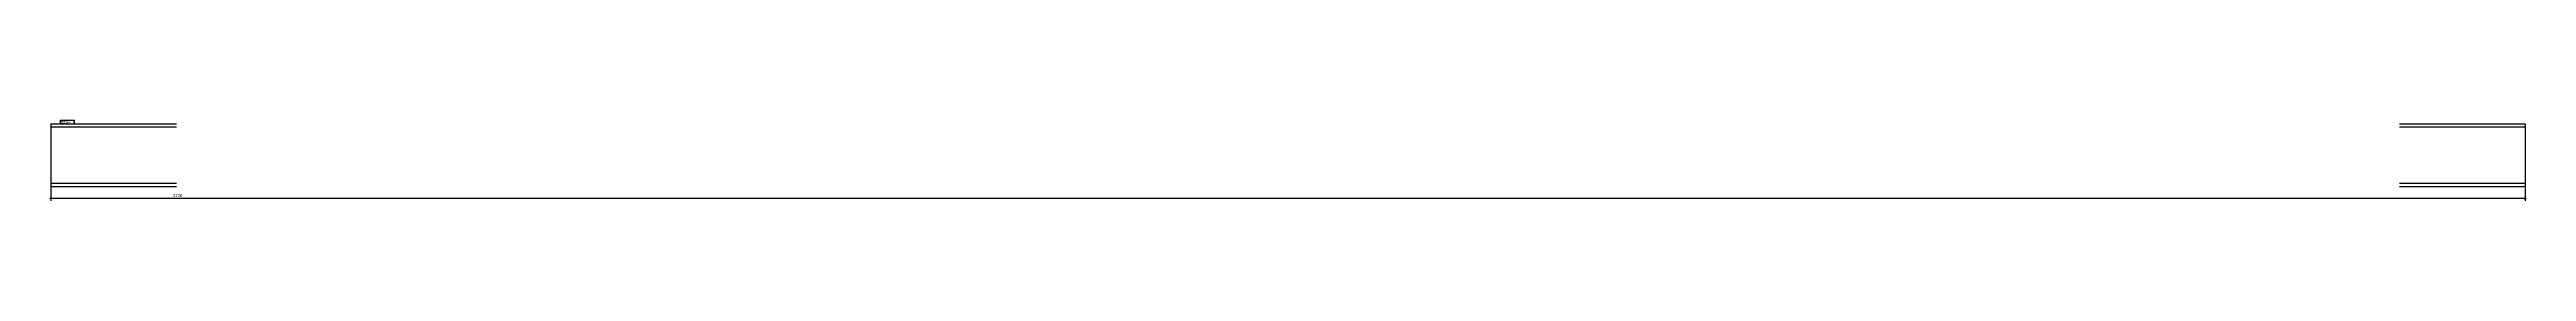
# Model space of a CAD drawing. Header units: millimetres. Extents: x 4 to 4729, y 4 to 159.
import ezdxf

# ---------------------------------------------------------------- set-up
doc = ezdxf.new("R2010")
doc.units = ezdxf.units.MM
for name, color, linetype in [('MÅLSÆTNING', 7, 'Continuous'), ('STÅL', 7, 'Continuous'), ('TEKST', 7, 'Continuous')]:
    doc.layers.add(name, color=color, linetype=linetype)
doc.styles.add('Arial Narrow', font='ARIALN.TTF', dxfattribs={"height": 0.2})

msp = doc.modelspace()

# ---------------------------------------------------------------- linework, layer by layer
at = {"layer": 'MÅLSÆTNING', "color": 7, "linetype": 'Continuous'}
for p, q in [((9, 10.2), (4.5, 8.4)), ((6.8, 30), (6.8, 4.5)), ((6.8, 9.3), (4726.8, 9.3)), ((4724.5, 8.4), (4729, 10.2)), ((4726.8, 30), (4726.8, 4.5))]:
    msp.add_line(p, q, dxfattribs=at)
at = {"layer": 'STÅL', "color": 2, "linetype": 'Continuous'}
for p, q in [((6.8, 151.5), (6.8, 44.8)), ((6.8, 151.5), (246.8, 151.5)), ((246.8, 145.2), (6.8, 145.2)), ((4486.8, 151.5), (4726.8, 151.5)), ((4726.8, 145.2), (4486.8, 145.2)), ((4726.8, 151.5), (4726.8, 44.8)), ((6.8, 44.8), (6.8, 31.5)), ((246.8, 37.8), (6.8, 37.8)), ((246.8, 31.5), (6.8, 31.5)), ((4726.8, 37.8), (4486.8, 37.8)), ((4726.8, 31.5), (4486.8, 31.5)), ((4726.8, 44.8), (4726.8, 31.5))]:
    msp.add_line(p, q, dxfattribs=at)

# ---------------------------------------------------------------- next in the draw order: wipeouts: each hides what was drawn before it
at = {"color": 0}
for points, layer in [([(4494.5, 10.4), (4494.5, 18.8), (239, 18.8), (239, 10.4)], 'MÅLSÆTNING'), ([(35.8, 152.6), (35.8, 157.8), (26.3, 157.8), (26.3, 152.6)], 'TEKST')]:
    msp.add_wipeout(points, dxfattribs=at).dxf.layer = layer

# ---------------------------------------------------------------- next in the draw order: texts
at = {"layer": 'MÅLSÆTNING', "color": 3, "style": 'Arial Narrow'}
msp.add_text('4720', height=5.73, dxfattribs=at).set_placement((240.2, 11.6))

# ---------------------------------------------------------------- next in the draw order: wipeouts: each hides what was drawn before it
at = {"color": 0}
msp.add_wipeout([(35.8, 152.6), (35.8, 157.8), (26.3, 157.8), (26.3, 152.6)], dxfattribs=at).dxf.layer = 'TEKST'

# ---------------------------------------------------------------- next in the draw order: wipeouts: each hides what was drawn before it
msp.add_wipeout([(50.9, 152.6), (50.9, 156.3), (37.4, 156.3), (37.4, 152.6)], dxfattribs=at).dxf.layer = 'TEKST'

# ---------------------------------------------------------------- next in the draw order: wipeouts: each hides what was drawn before it
msp.add_wipeout([(50.9, 152.6), (50.9, 156.3), (37.4, 156.3), (37.4, 152.6)], dxfattribs=at).dxf.layer = 'TEKST'

# ---------------------------------------------------------------- next in the draw order: linework, layer by layer
at = {"layer": 'TEKST', "color": 7, "linetype": 'Continuous'}
for p, q in [((25.4, 158.7), (51.8, 158.7)), ((25.4, 151.7), (25.4, 158.7)), ((25.4, 151.7), (51.8, 151.7)), ((51.8, 151.7), (51.8, 158.7))]:
    msp.add_line(p, q, dxfattribs=at)

# ---------------------------------------------------------------- next in the draw order: texts
at = {"layer": 'TEKST', "color": 3, "style": 'Arial Narrow'}
for s, height, p in [('d31', 5.01, (26.3, 152.6)), ('IPE120', 3.58, (37.4, 152.6))]:
    msp.add_text(s, height=height, dxfattribs=at).set_placement(p)

doc.saveas('drawing.dxf')
